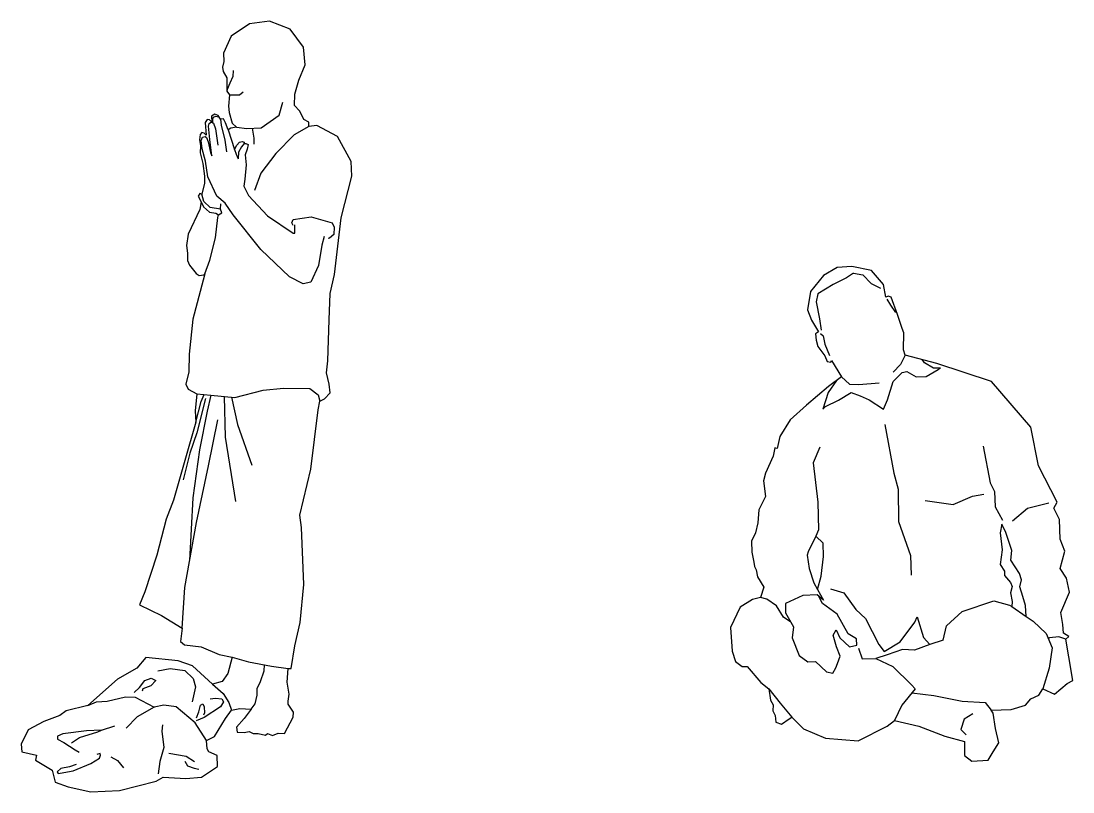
# Model space of a CAD drawing. Header units: feet. Extents: x 89 to 238, y -57 to 31.
# Drawn here: x 98.12 to 106.66, y -4.47 to 1.79 of the extents above; entities that cross this region are included whole.
import ezdxf

# ---------------------------------------------------------------- set-up
doc = ezdxf.new("R2010")
doc.units = ezdxf.units.FT
doc.header["$MEASUREMENT"] = 0
doc.layers.add('inner', color=1, linetype='Continuous')
doc.layers.add('outer', color=3, linetype='Continuous')

msp = doc.modelspace()

# ---------------------------------------------------------------- linework, layer by layer
at = {"layer": 'inner'}
for points in [[(99.8469, 1.3875), (99.8435, 1.3391), (99.8202, 1.2857), (99.7989, 1.2347), (99.7942, 1.2197)], [(99.8168, 1.1915), (99.8463, 1.1915), (99.8981, 1.1903), (99.9278, 1.2161)], [(99.8731, 0.9273), (99.9571, 0.9181), (100.074, 0.9231), (100.2192, 1.0266), (100.2493, 1.1301)], [(100.5865, 0.04), (100.5676, -0.0288), (100.5386, -0.1956), (100.4774, -0.3308), (100.4151, -0.3437), (100.3046, -0.2858), (100.0706, -0.0659), (99.8453, 0.2173), (99.7809, 0.3107), (99.713, 0.3689), (99.64, 0.5255), (99.6217, 0.6521), (99.5959, 0.7517), (99.5875, 0.8198), (99.5984, 0.8484), (99.6182, 0.8518), (99.6295, 0.8434), (99.6426, 0.8101), (99.6636, 0.7239), (99.6724, 0.6966), (99.6581, 0.8286), (99.6452, 0.9369), (99.6519, 0.9579), (99.6637, 0.9651), (99.6739, 0.9687), (99.6881, 0.9596), (99.7037, 0.9154), (99.7214, 0.7827)], [(99.6814, 0.9639), (99.6818, 0.9957), (99.6877, 1.0087), (99.7063, 1.0171), (99.7277, 1.0121), (99.7336, 1.0083)], [(99.7447, 0.994), (99.7505, 0.9435)], [(99.7505, 0.9435), (99.78, 0.8222), (99.7926, 0.7292)], [(99.8073, 0.9071), (99.8586, 0.747), (99.8773, 0.7816), (99.8974, 0.8067), (99.9192, 0.813), (99.9355, 0.8063), (99.9372, 0.7971), (99.9506, 0.7967), (99.9673, 0.7879), (99.9611, 0.7486), (99.9439, 0.7046), (99.9515, 0.6222), (99.9421, 0.5049), (99.9334, 0.4507), (99.9723, 0.3728), (100.1264, 0.2079), (100.3349, 0.0679), (100.3476, 0.0679), (100.3463, 0.1356)], [(100.0019, 0.92), (100.0142, 0.8395), (100.0142, 0.7914)], [(100.4615, 0.9342), (100.3408, 0.8649), (100.1919, 0.7146), (100.0711, 0.5537), (100.0199, 0.4139)], [(99.9372, 0.7971), (99.9131, 0.7698), (99.8904, 0.7244), (99.8866, 0.6713)], [(99.8586, 0.747), (99.8719, 0.7096), (99.8866, 0.6713)], [(99.6172, -0.2611), (99.6567, -0.1505), (99.7019, 0.0302), (99.7227, 0.1954), (99.728, 0.2162), (99.754, 0.2336), (99.7436, 0.2631), (99.6601, 0.2753), (99.6097, 0.324), (99.593, 0.3843)], [(99.5869, 0.3233), (99.6045, 0.2823), (99.6532, 0.2371), (99.7054, 0.2301), (99.728, 0.2162)], [(99.7436, 0.2631), (99.7459, 0.3051)], [(100.3349, 0.1289), (100.3221, 0.1517), (100.3349, 0.1778), (100.4797, 0.2012), (100.6499, 0.1517), (100.667, 0.1171), (100.6649, 0.0567), (100.6293, 0.0274), (100.6167, 0.0232)], [(104.883, -0.2557), (104.825, -0.2937), (104.7163, -0.3489), (104.5932, -0.4259), (104.5796, -0.4892), (104.6067, -0.6287), (104.6185, -0.721)], [(104.883, -0.2557), (104.9573, -0.2693), (105.0252, -0.3399), (105.1013, -0.3797)], [(105.1518, -0.4677), (105.1816, -0.5156), (105.2223, -0.5761)], [(104.6151, -0.7477), (104.6358, -0.7657), (104.6485, -0.8335), (104.6864, -0.9265)], [(105.3019, -0.922), (105.2629, -0.9988), (105.2042, -1.062)], [(104.7444, -1.1286), (104.6765, -1.227), (104.6338, -1.3605), (104.6547, -1.3396), (104.7592, -1.2879), (104.8629, -1.227), (104.9374, -1.2542), (105.0101, -1.286), (105.1265, -1.3615), (105.1583, -1.286), (105.2037, -1.1361), (105.2774, -1.0643), (105.3164, -1.0562), (105.3919, -1.0998), (105.4728, -1.0952), (105.57, -1.0398), (105.5891, -1.0271), (105.531, -1.028), (105.4592, -0.9862), (105.4407, -0.9588)], [(104.7857, -1.0991), (104.85, -1.1568), (104.9268, -1.1622), (105.0894, -1.146)], [(99.5526, -1.2355), (99.6654, -1.2469), (99.8614, -1.2666), (100.0905, -1.2075), (100.2553, -1.1899), (100.4688, -1.194), (100.5372, -1.2448), (100.5503, -1.296)], [(99.6226, -1.2741), (99.5529, -1.5528), (99.4948, -1.7188), (99.4401, -1.9344)], [(99.6654, -1.2469), (99.6343, -1.3764), (99.5742, -1.6914), (99.5193, -2.0803), (99.4927, -2.5889)], [(99.5429, -1.4673), (99.5878, -1.299), (99.6107, -1.2414)], [(99.7734, -1.2578), (99.782, -1.5877), (99.865, -2.1103)], [(99.8325, -1.2637), (99.8831, -1.4852), (99.9982, -1.8168)], [(99.4328, -3.1381), (99.453, -2.8092), (99.5483, -2.2805), (99.6461, -1.8205), (99.7228, -1.4467)], [(105.1379, -1.4867), (105.2099, -1.8817), (105.2438, -2.0111), (105.2474, -2.2728), (105.3454, -2.5497), (105.3491, -2.7098)], [(104.6096, -1.6697), (104.5538, -1.7958), (104.5935, -2.1171), (104.5993, -2.3415)], [(105.9346, -1.6627), (105.9921, -1.9588), (106.0258, -2.0299), (106.0333, -2.1554), (106.0904, -2.2621)], [(105.4653, -2.102), (105.6914, -2.1341), (105.8485, -2.0684), (105.9399, -2.0523)], [(106.4674, -2.1245), (106.2942, -2.1677), (106.174, -2.2703)], [(104.5993, -2.3415), (104.5754, -2.3914)], [(104.6375, -2.9125), (104.5861, -2.8685), (104.4716, -2.8744), (104.3307, -2.939), (104.3307, -3.0152), (104.3733, -3.0915), (104.3146, -3.0504), (104.2559, -2.9566), (104.1781, -2.9037), (104.1266, -2.8915)], [(104.3733, -3.0915), (104.394, -3.1286), (104.3837, -3.2181), (104.4409, -3.3604), (104.5128, -3.4117), (104.5744, -3.4095), (104.6626, -3.4927), (104.7139, -3.5044), (104.7389, -3.4604), (104.7536, -3.4266), (104.7741, -3.3665), (104.7447, -3.2917), (104.7183, -3.1963), (104.7403, -3.1538), (104.7726, -3.2183), (104.8489, -3.2902), (104.9106, -3.277), (104.9076, -3.2257), (104.8387, -3.1846), (104.7506, -3.0262), (104.6317, -2.9396), (104.6008, -2.8811)], [(104.5892, -2.8243), (104.6375, -2.9125)], [(104.6953, -2.8208), (104.8045, -2.8524), (104.9012, -2.9874), (104.9808, -3.0614), (105.0881, -3.2711), (105.1322, -3.3295), (105.2615, -3.2491), (105.3793, -3.0892), (105.3995, -3.048), (105.4512, -3.2146), (105.502, -3.2721)], [(105.6092, -3.2367), (105.6381, -3.1211), (105.7644, -3.004), (106.0215, -2.9174), (106.1492, -2.9523)], [(106.1492, -2.9523), (106.1671, -2.9645)], [(106.2852, -3.0451), (106.3409, -3.0831)], [(106.3409, -3.0831), (106.4474, -3.1835), (106.4945, -3.299), (106.4717, -3.4648), (106.4203, -3.6317)], [(105.6092, -3.2367), (105.502, -3.2721), (105.3765, -3.319), (105.2807, -3.3123), (105.1552, -3.3544), (105.0641, -3.386)], [(106.6062, -3.2289), (106.5483, -3.2085), (106.4734, -3.2171), (106.4632, -3.2223)], [(104.9241, -3.3012), (104.9533, -3.3872), (105.0641, -3.386), (105.2006, -3.4501), (105.3526, -3.6005), (105.3834, -3.631), (105.2758, -3.7652), (105.2152, -3.8876)], [(99.8386, -3.3741), (99.9701, -3.4128), (100.1589, -3.4489), (100.2926, -3.4655)], [(99.2353, -3.4843), (99.3348, -3.4658), (99.4548, -3.4832), (99.5215, -3.5488), (99.5399, -3.6165), (99.5143, -3.7385)], [(99.9935, -3.7968), (100.0239, -3.7534), (100.0403, -3.6835), (100.0403, -3.6291), (100.0681, -3.5715), (100.0989, -3.4852), (100.1015, -3.4379)], [(99.0436, -3.6616), (99.0866, -3.6206), (99.1307, -3.5652), (99.181, -3.5458), (99.2189, -3.5632), (99.1779, -3.6063), (99.1143, -3.6329), (99.1072, -3.6514)], [(99.6786, -3.5927), (99.7665, -3.6688), (99.8108, -3.7427), (99.8319, -3.8048)], [(104.195, -3.6322), (104.2867, -3.7478), (104.3815, -3.8629)], [(105.357, -3.6641), (105.5343, -3.6854), (105.763, -3.7311), (105.9502, -3.7427), (106.0007, -3.8037)], [(98.6681, -3.7672), (98.7379, -3.7374), (98.8243, -3.7313), (98.9718, -3.6978), (99.0511, -3.6998), (99.2047, -3.7811)], [(99.6611, -3.712), (99.7031, -3.7079), (99.7534, -3.714), (99.7688, -3.7376), (99.7441, -3.7776), (99.6108, -3.8637), (99.5472, -3.8903)], [(99.5493, -3.8678), (99.5688, -3.8196), (99.5811, -3.7632), (99.6006, -3.754), (99.6108, -3.7776), (99.6139, -3.8268), (99.6057, -3.8442)], [(99.6314, -4.0505), (99.5383, -3.9082), (99.3827, -3.7791), (99.283, -3.7638), (99.2047, -3.7811), (99.0684, -3.8594), (98.9779, -3.9519)], [(105.8512, -3.8346), (105.7807, -3.8782), (105.753, -3.9615), (105.7966, -4.0051)], [(99.2719, -3.9248), (99.2678, -3.9766), (99.2841, -4.1088), (99.2526, -4.2206), (99.2373, -4.3206)], [(98.7787, -3.9675), (98.6572, -3.9726), (98.4643, -3.9961), (98.4194, -4.0165), (98.4204, -4.04), (98.4725, -4.0685), (98.5633, -4.1257), (98.597, -4.1471)], [(98.5347, -4.0706), (98.598, -4.0257), (98.7481, -3.9808), (98.7787, -3.9675), (98.8848, -3.9329)], [(98.5734, -4.2472), (98.5181, -4.2657), (98.4486, -4.279), (98.4189, -4.3045), (98.4271, -4.3188), (98.4435, -4.3168), (98.5478, -4.2963), (98.69, -4.2391), (98.7616, -4.1951), (98.7698, -4.1716), (98.7668, -4.1573), (98.7412, -4.1654)], [(99.3248, -4.1549), (99.4651, -4.1793), (99.5322, -4.221)], [(98.8547, -4.1849), (98.909, -4.2135), (98.957, -4.2718)], [(99.4529, -4.22), (99.4763, -4.2555), (99.5302, -4.2759), (99.5678, -4.285)]]:
    msp.add_lwpolyline(points, dxfattribs=at)
at = {"layer": 'outer'}
for points in [[(99.9802, 1.7664), (99.8296, 1.6684), (99.7689, 1.5279), (99.7699, 1.4622), (99.7608, 1.4168), (99.7649, 1.3794), (99.7962, 1.3289), (99.7942, 1.2672), (99.7942, 1.2197), (99.8168, 1.1915), (99.8094, 1.0985), (99.8154, 1.0476), (99.8397, 0.9617), (99.8731, 0.9273), (99.8276, 0.9202), (99.8073, 0.9071), (99.7841, 0.9627), (99.7669, 0.996), (99.7447, 0.994), (99.7244, 1.0223), (99.7123, 1.0284), (99.6982, 1.0344), (99.6709, 1.0172), (99.6739, 0.9687), (99.6547, 0.989), (99.6345, 0.991), (99.6193, 0.9657), (99.6264, 0.8636), (99.6102, 0.8798), (99.592, 0.8859), (99.5779, 0.8677), (99.5738, 0.8263), (99.5819, 0.7757), (99.5799, 0.7191), (99.5991, 0.6333), (99.6132, 0.5318), (99.6152, 0.4732), (99.593, 0.3843), (99.5768, 0.389), (99.5636, 0.3678), (99.5869, 0.3233), (99.5747, 0.2606), (99.4817, 0.0595), (99.4666, -0.0324), (99.4767, -0.0954), (99.4746, -0.154), (99.4918, -0.1924), (99.5454, -0.2601), (99.5707, -0.2763), (99.6091, -0.2692), (99.6172, -0.2611), (99.5777, -0.4066), (99.5186, -0.6295), (99.4895, -0.9156), (99.4879, -1.0578), (99.4636, -1.1579), (99.4814, -1.1983), (99.5526, -1.2355), (99.538, -1.3745), (99.5429, -1.4673), (99.454, -1.7775), (99.3618, -2.0991), (99.3035, -2.2552), (99.2259, -2.5477), (99.1305, -2.8435), (99.0869, -2.9501), (99.2647, -3.0374), (99.4328, -3.1381), (99.4183, -3.248), (99.4522, -3.2755), (99.588, -3.2901), (99.7335, -3.3531), (99.8386, -3.3741), (99.8031, -3.507), (99.7578, -3.5717), (99.6786, -3.5927), (99.5169, -3.4456), (99.4005, -3.4052), (99.1386, -3.3761), (99.0658, -3.4634), (98.9074, -3.5539), (98.6681, -3.7672), (98.49, -3.8113), (98.4383, -3.8485), (98.3105, -3.8969), (98.1828, -3.9648), (98.1246, -4.0812), (98.1311, -4.1426), (98.2491, -4.1701), (98.241, -4.2121), (98.3768, -4.2929), (98.4027, -4.3882), (98.5062, -4.427), (98.6905, -4.469), (98.9249, -4.4561), (99.2208, -4.3801), (99.2773, -4.3478), (99.4633, -4.3591), (99.5894, -4.3478), (99.7203, -4.2622), (99.7171, -4.1717), (99.6492, -4.1426), (99.6346, -4.12), (99.6314, -4.0505), (99.6944, -4.0181), (99.7834, -3.8727), (99.8319, -3.8048), (99.8998, -3.7903), (99.9935, -3.7968), (99.937, -3.8727), (99.8739, -3.9438), (99.8804, -3.9826), (99.9353, -3.9858), (99.9758, -3.9777), (100.0081, -3.9955), (100.0485, -3.9939), (100.1083, -4.0068), (100.1261, -3.9955), (100.1649, -4.0101), (100.2118, -3.9923), (100.2635, -3.9955), (100.3347, -3.8614), (100.3363, -3.821), (100.2942, -3.7564), (100.2926, -3.7321), (100.3007, -3.6756), (100.2845, -3.5786), (100.2926, -3.4655), (100.3169, -3.4671), (100.346, -3.2813), (100.3902, -3.0933), (100.4193, -2.7846), (100.4015, -2.3216), (100.3886, -2.223), (100.4759, -1.8481), (100.5374, -1.3655), (100.5503, -1.296), (100.5891, -1.2766), (100.6327, -1.2298), (100.6247, -1.1587), (100.6053, -1.0649), (100.615, -0.968), (100.6263, -0.6367), (100.6344, -0.4225), (100.6683, -0.2689), (100.7233, 0.1916), (100.8091, 0.5319), (100.8042, 0.6498), (100.6927, 0.8518), (100.5245, 0.9423), (100.4615, 0.9342), (100.4599, 0.9682), (100.4195, 0.9908), (100.3968, 1.0409), (100.3839, 1.0619), (100.3435, 1.1055), (100.3483, 1.196), (100.3807, 1.3092), (100.4306, 1.4346), (100.4177, 1.5768), (100.3094, 1.7238), (100.1412, 1.7901)], [(104.8676, -0.2018), (104.7509, -0.2119), (104.6376, -0.2747), (104.5343, -0.4048), (104.5096, -0.5551), (104.5411, -0.6381), (104.5972, -0.7323), (104.5747, -0.7492), (104.5803, -0.8019), (104.5938, -0.8535), (104.6499, -0.9275), (104.6679, -0.9746), (104.6982, -0.9802), (104.7049, -0.9668), (104.7857, -1.0991), (104.678, -1.176), (104.5018, -1.3274), (104.3671, -1.4486), (104.285, -1.5825), (104.2625, -1.6812), (104.2434, -1.6756), (104.23, -1.7429), (104.1682, -1.882), (104.1525, -1.9426), (104.1682, -2.0699), (104.1143, -2.1787), (104.1065, -2.2842), (104.0863, -2.3649), (104.0549, -2.4322), (104.0582, -2.522), (104.0728, -2.6038), (104.0795, -2.6375), (104.093, -2.6667), (104.1042, -2.7227), (104.1547, -2.8069), (104.1266, -2.8915), (104.0615, -2.9072), (103.9616, -2.9689), (103.8842, -3.1349), (103.8965, -3.3256), (103.9234, -3.4101), (103.9784, -3.4505), (104.0188, -3.4516), (104.1299, -3.5795), (104.195, -3.6322), (104.2075, -3.7238), (104.2288, -3.7619), (104.2266, -3.809), (104.2457, -3.8483), (104.2513, -3.901), (104.2984, -3.919), (104.359, -3.8752), (104.3815, -3.8629), (104.4757, -3.9571), (104.6541, -4.0334), (104.9212, -4.0536), (105.1558, -3.9358), (105.2152, -3.8876), (105.4116, -3.9335), (105.6226, -4.0154), (105.7836, -4.0581), (105.7836, -4.1725), (105.8419, -4.2185), (105.9743, -4.2118), (106.017, -4.1445), (106.063, -4.0693), (106.0338, -3.9527), (106.0153, -3.8285), (106.0007, -3.8037), (106.1616, -3.8004), (106.2785, -3.7655), (106.3213, -3.7127), (106.3865, -3.6823), (106.4203, -3.6317), (106.5126, -3.6748), (106.6177, -3.5878), (106.6637, -3.5634), (106.6295, -3.371), (106.6062, -3.2289), (106.6313, -3.2056), (106.5864, -3.1786), (106.581, -3.1103), (106.5666, -3.0114), (106.6349, -2.8477), (106.6116, -2.7327), (106.5612, -2.6553), (106.599, -2.5143), (106.5612, -2.4172), (106.5558, -2.2571), (106.5072, -2.1654), (106.536, -2.1169), (106.3849, -1.8202), (106.3219, -1.5064), (106.0035, -1.136), (105.5591, -0.9903), (105.3019, -0.922), (105.2893, -0.8788), (105.2914, -0.7409), (105.2779, -0.7049), (105.2396, -0.5935), (105.1878, -0.4505), (105.1641, -0.4426), (105.1438, -0.4505), (105.1247, -0.3503), (105.0277, -0.2361)], [(106.2852, -3.0451), (106.2788, -2.9563), (106.2563, -2.8812), (106.2328, -2.8024), (106.245, -2.747), (106.2309, -2.6945), (106.1605, -2.5866), (106.1671, -2.5078), (106.1197, -2.3619), (106.085, -2.2953), (106.0736, -2.366), (106.0891, -2.5045), (106.0741, -2.6209), (106.1079, -2.6762), (106.1088, -2.7119), (106.1568, -2.7677), (106.1699, -2.8005), (106.1558, -2.8512), (106.169, -2.9234), (106.1671, -2.9645)], [(104.5597, -2.7703), (104.5892, -2.8243), (104.6209, -2.7161), (104.6376, -2.5568), (104.6348, -2.4503), (104.5754, -2.3914), (104.5142, -2.5194), (104.5054, -2.5458), (104.5215, -2.6544)]]:
    msp.add_lwpolyline(points, close=True, dxfattribs=at)

doc.saveas('drawing.dxf')
